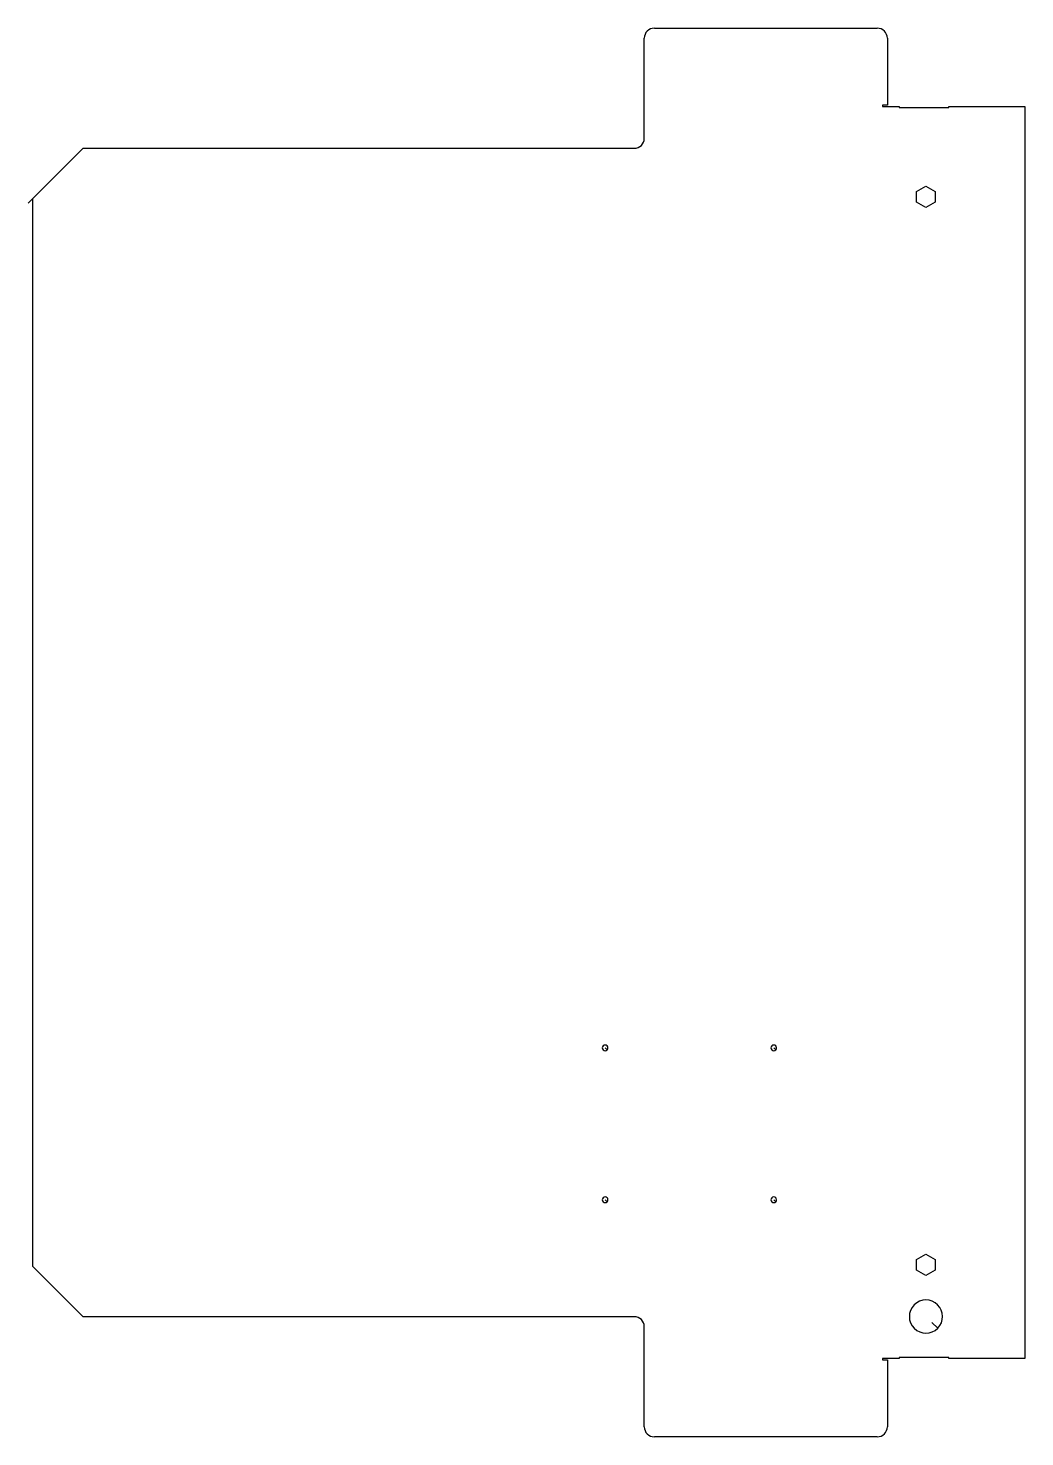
# Model space of a CAD drawing. Extents: x 643 to 1240, y 10 to 854.
import ezdxf

# ---------------------------------------------------------------- set-up
doc = ezdxf.new("R2010")
doc.units = 0

msp = doc.modelspace()

# ---------------------------------------------------------------- linework, layer by layer
for p, q in [((1018.16, 854.06), (1151.66, 854.06)), ((1012.1, 788), (1012.1, 848)), ((1157.72, 848), (1157.72, 807.94)), ((1157.72, 807.94), (1154.72, 807.94)), ((1154.72, 807.94), (1154.72, 807.06)), ((1154.72, 807.06), (1164.72, 807.06)), ((1164.72, 807.06), (1164.72, 806.56)), ((1164.72, 806.56), (1194.6, 806.56)), ((1194.6, 806.56), (1194.6, 807.06)), ((1194.6, 807.06), (1240.03, 807.06)), ((1240.03, 807.06), (1240.03, 56.94)), ((645.96, 752.04), (675.98, 782.06)), ((675.98, 782.06), (1006.16, 782.06)), ((643.13, 749.21), (645.96, 752.04)), ((645.94, 111.98), (645.94, 752)), ((1175.22, 756.23), (1180.81, 759.45)), ((1175.22, 749.77), (1175.22, 756.23)), ((1180.81, 759.45), (1186.4, 756.23)), ((1186.4, 756.23), (1186.4, 749.77)), ((1180.81, 746.55), (1175.22, 749.77)), ((1183.61, 748.16), (1180.81, 746.55)), ((1186.4, 749.77), (1183.61, 748.16)), ((988.7, 243.04), (989.89, 241.85)), ((1089.7, 243.04), (1090.89, 241.85)), ((988.7, 152.04), (989.89, 150.85)), ((1089.7, 152.04), (1090.89, 150.85)), ((1175.22, 116.23), (1180.81, 119.45)), ((1180.81, 119.45), (1186.4, 116.23)), ((675.98, 81.94), (645.94, 111.98)), ((1175.22, 109.77), (1175.22, 116.23)), ((1180.81, 106.55), (1175.22, 109.77)), ((1186.4, 109.77), (1183.61, 108.16)), ((1186.4, 116.23), (1186.4, 109.77)), ((1183.61, 108.16), (1180.81, 106.55)), ((1006.16, 81.94), (675.98, 81.94)), ((1012.1, 16), (1012.1, 76)), ((1184.39, 78.51), (1187.88, 75.01)), ((1164.72, 56.94), (1154.72, 56.94)), ((1154.72, 56.94), (1154.72, 56.06)), ((1154.72, 56.06), (1157.72, 56.06)), ((1157.72, 56.06), (1157.72, 16)), ((1194.6, 57.44), (1164.72, 57.44)), ((1164.72, 57.44), (1164.72, 56.94)), ((1194.6, 56.94), (1194.6, 57.44)), ((1240.03, 56.94), (1194.6, 56.94)), ((1151.66, 9.94), (1018.16, 9.94))]:
    msp.add_line(p, q)
for centre, radius, start, end in [((1018.16, 848), 6.06, 90, 180), ((1151.66, 848), 6.06, 0, 90), ((1006.16, 788), 5.94, 270, 0), ((988.66, 243), 1.68, 316.92518, 314.76027), ((1089.66, 243), 1.68, 316.92518, 314.76027), ((988.66, 152), 1.68, 316.92518, 314.76027), ((1089.66, 152), 1.68, 316.92518, 314.76027), ((1180.81, 82), 9.94, 315.326, 315), ((1006.16, 76), 5.94, 0, 90), ((1018.16, 16), 6.06, 180, 270), ((1151.66, 16), 6.06, 270, 0)]:
    msp.add_arc(centre, radius, start, end)

doc.saveas('drawing.dxf')
